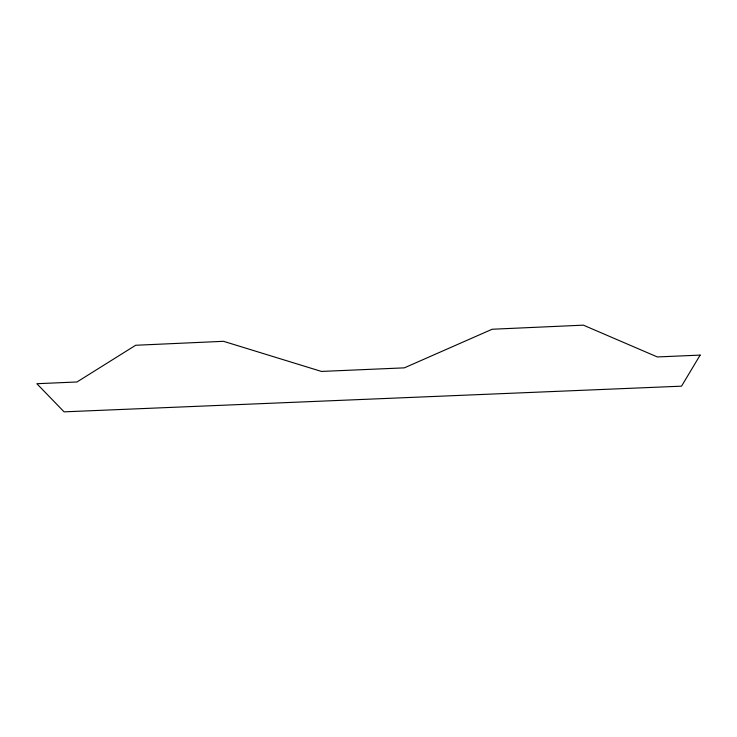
<?xml version="1.0" encoding="UTF-8"?>
<svg xmlns="http://www.w3.org/2000/svg" width="737" height="737" viewBox="0 0 737 737"><rect width="100%" height="100%" fill="white"/><g stroke="black" fill="none" stroke-linecap="round" stroke-linejoin="round"><path stroke-width="1.11" d="M700.15 355.105L681.532 386.17L64.091 411.845L36.85 383.71L76.989 381.978L135.645 345.266L223.541 341.314L321.443 371.43L404.337 367.855L492.159 329.246L583.372 325.155L657.34 356.948L700.15 355.105"/></g></svg>
